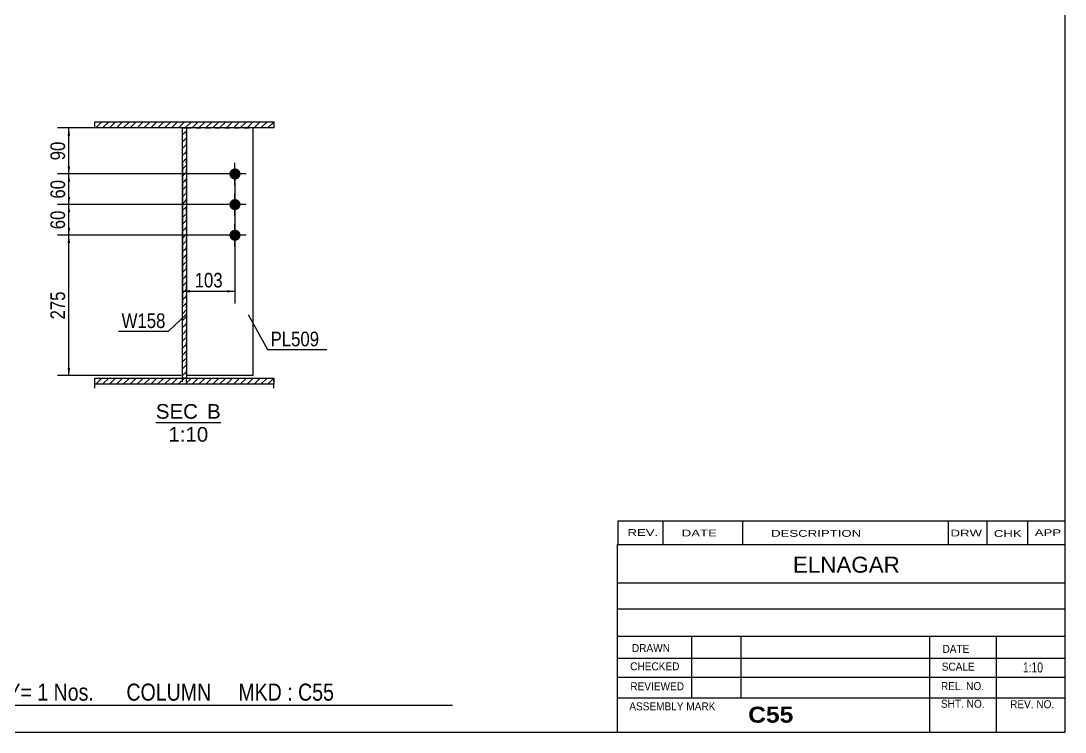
# Model space of a CAD drawing. Header units: millimetres. Extents: x -318 to 94, y -164 to 123.
# Drawn here: x -110.3 to 94, y -164 to -24.8 of the extents above; entities that cross this region are included whole.
import ezdxf

# ---------------------------------------------------------------- set-up
doc = ezdxf.new("R2010")
doc.units = ezdxf.units.MM
doc.linetypes.add('DXK_LINE_DOT1', pattern=[1.8814, 0.9407, -0.9407])
doc.styles.add('Arial', font='ARIAL.TTF', dxfattribs={"height": 0.2})
doc.styles.add('Arial Bold', font='ARIALBD.TTF', dxfattribs={"height": 0.2})
doc.styles.add('Arial Narrow', font='ARIALN.TTF', dxfattribs={"height": 0.2})

# ---------------------------------------------------------------- blocks, each defined once
blk = doc.blocks.new('Unknown-623327950-1210')
at = {"color": 5, "linetype": 'Continuous'}
for p, q in [((94.02, -164.04), (94.02, 122.96)), ((-315.98, -164.04), (94.02, -164.04))]:
    blk.add_line(p, q, dxfattribs=at)
blk = doc.blocks.new('Unknown-623327950-13 - 2257')
at = {"color": 1, "linetype": 'Continuous'}
blk.add_line((-83.91, -103.42), (-71.22, -103.42), dxfattribs=at)
at = {"color": 0, "linetype": 'Continuous'}
for points in [[(-75.69, -102.67), (-75.69, -99.67), (-83.91, -99.67), (-83.91, -102.67)], [(-71.22, -102.67), (-71.22, -99.67), (-73.89, -99.67), (-73.89, -102.67)], [(-73.67, -107.17), (-73.67, -104.17), (-81.46, -104.17), (-81.46, -107.17)]]:
    blk.add_wipeout(points, dxfattribs=at)
at = {"color": 136, "linetype": 'Continuous', "style": 'Arial'}
for s, height, p in [('SEC', 2.865, (-83.91, -102.67)), ('B', 2.87, (-73.89, -102.67)), ('1:10', 2.865, (-81.46, -107.17))]:
    blk.add_text(s, height=height, dxfattribs=at).set_placement(p)
blk = doc.blocks.new('Part-623327950-2293 - 2257')
at = {"color": 7, "linetype": 'DXK_LINE_DOT1'}
for p, q in [((-77.93, -94.24), (-77.93, -45.74)), ((-77.93, -45.74), (-64.93, -45.74))]:
    blk.add_line(p, q, dxfattribs=at)
at = {"color": 2, "linetype": 'Continuous'}
for p, q in [((-64.93, -45.74), (-64.93, -94.24)), ((-64.93, -94.24), (-77.93, -94.24))]:
    blk.add_line(p, q, dxfattribs=at)
blk = doc.blocks.new('Bolt-623327950-2306 - 2257')
at = {"linetype": 'Continuous'}
for points in [[(-68.43, -55.84, -1), (-68.43, -53.64, -1)], [(-68.43, -61.84, -1), (-68.43, -59.64, -1)], [(-68.43, -67.84, -1), (-68.43, -65.64, -1)]]:
    blk.add_hatch(color=3, dxfattribs=at).paths.add_polyline_path(points)
at = {"color": 3, "linetype": 'Continuous'}
for p, q in [((-68.43, -56.94), (-68.43, -52.54)), ((-66.23, -54.74), (-70.63, -54.74)), ((-68.43, -62.94), (-68.43, -58.54)), ((-66.23, -60.74), (-70.63, -60.74)), ((-68.43, -68.94), (-68.43, -64.54)), ((-66.23, -66.74), (-70.63, -66.74))]:
    blk.add_line(p, q, dxfattribs=at)
blk = doc.blocks.new('Part-623327950-2265 - 2257')
at = {"linetype": 'Continuous'}
h = blk.add_hatch(dxfattribs=at)
h.set_pattern_fill('', scale=0.3, style=0, pattern_type=0)
h.set_pattern_definition([(45, (-95.8256, -44.541), (-0.67352, 0.67352), [])])
h.paths.add_polyline_path([(-60.83, -44.54), (-95.83, -44.54), (-95.83, -45.74), (-60.83, -45.74)])
at = {"color": 2, "linetype": 'Continuous'}
for p, q in [((-95.83, -44.54), (-60.83, -44.54)), ((-95.83, -45.74), (-95.83, -44.54)), ((-60.83, -44.54), (-60.83, -45.74)), ((-60.83, -45.74), (-95.83, -45.74))]:
    blk.add_line(p, q, dxfattribs=at)
blk = doc.blocks.new('Part-623327950-2268 - 2257')
at = {"linetype": 'Continuous'}
h = blk.add_hatch(dxfattribs=at)
h.set_pattern_fill('', scale=0.3, style=0, pattern_type=0)
h.set_pattern_definition([(45, (-95.8256, -94.7177), (-0.67352, 0.67352), [])])
h.paths.add_polyline_path([(-60.83, -94.72), (-95.83, -94.72), (-95.83, -95.92), (-60.83, -95.92)])
at = {"color": 7, "linetype": 'DXK_LINE_DOT1'}
for p, q in [((-95.83, -95.46), (-95.83, -94.72)), ((-60.83, -95.46), (-60.83, -94.72))]:
    blk.add_line(p, q, dxfattribs=at)
at = {"color": 2, "linetype": 'Continuous'}
for p, q in [((-95.83, -94.72), (-60.83, -94.72)), ((-95.83, -95.92), (-95.83, -94.72)), ((-95.83, -96.67), (-95.83, -95.92)), ((-60.83, -95.92), (-95.83, -95.92)), ((-60.83, -94.72), (-60.83, -95.92)), ((-60.83, -96.67), (-60.83, -95.92))]:
    blk.add_line(p, q, dxfattribs=at)
blk = doc.blocks.new('Part-623327950-2304 - 2257')
at = {"linetype": 'Continuous'}
h = blk.add_hatch(dxfattribs=at)
h.set_pattern_fill('', scale=0.3, style=0, pattern_type=0)
h.set_pattern_definition([(45, (-78.7256, -45.741), (-0.67352, 0.67352), [])])
h.paths.add_polyline_path([(-77.93, -45.74), (-78.73, -45.74), (-78.73, -94.72), (-77.93, -94.72)])
at = {"color": 2, "linetype": 'Continuous'}
for p, q in [((-78.73, -45.74), (-77.93, -45.74)), ((-78.73, -94.72), (-78.73, -45.74)), ((-77.93, -45.74), (-77.93, -94.72)), ((-77.93, -94.72), (-78.73, -94.72))]:
    blk.add_line(p, q, dxfattribs=at)
at = {"color": 7, "linetype": 'DXK_LINE_DOT1'}
for p, q in [((-78.73, -95.46), (-78.73, -94.72)), ((-77.93, -95.46), (-77.93, -94.72))]:
    blk.add_line(p, q, dxfattribs=at)
blk = doc.blocks.new('StraightDimension-623327950-3163 - 2257')
at = {"linetype": 'Continuous'}
for points in [[(-101.18, -62.24), (-100.93, -60.74), (-100.68, -62.24)], [(-100.68, -65.24), (-100.93, -66.74), (-101.18, -65.24)]]:
    blk.add_hatch(color=7, dxfattribs=at).paths.add_polyline_path(points)
at = {"color": 7, "linetype": 'Continuous'}
for p, q in [((-69.43, -60.74), (-103.18, -60.74)), ((-100.93, -66.74), (-100.93, -60.74)), ((-69.43, -66.74), (-103.18, -66.74))]:
    blk.add_line(p, q, dxfattribs=at)
at = {"color": 0}
blk.add_wipeout([(-101.08, -61.31), (-105.28, -61.31), (-105.28, -66.17), (-101.08, -66.17)], dxfattribs=at)
at = {"color": 3, "style": 'Arial Narrow'}
blk.add_text('60', height=2.863, rotation=90.0002, dxfattribs=at).set_placement((-101.68, -65.57))
blk = doc.blocks.new('StraightDimension-623327950-2320 - 2257')
at = {"linetype": 'Continuous'}
for points in [[(-101.18, -68.24), (-100.93, -66.74), (-100.68, -68.24)], [(-100.68, -92.74), (-100.93, -94.24), (-101.18, -92.74)]]:
    blk.add_hatch(color=7, dxfattribs=at).paths.add_polyline_path(points)
at = {"color": 7, "linetype": 'Continuous'}
for p, q in [((-69.43, -66.74), (-103.18, -66.74)), ((-100.93, -94.24), (-100.93, -66.74)), ((-78.93, -94.24), (-103.18, -94.24))]:
    blk.add_line(p, q, dxfattribs=at)
at = {"color": 0}
blk.add_wipeout([(-101.08, -77.15), (-105.28, -77.15), (-105.28, -83.83), (-101.08, -83.83)], dxfattribs=at)
at = {"color": 3, "style": 'Arial Narrow'}
blk.add_text('275', height=2.863, rotation=90.0002, dxfattribs=at).set_placement((-101.68, -83.23))
blk = doc.blocks.new('StraightDimension-623327950-2326 - 2257')
at = {"linetype": 'Continuous'}
for points in [[(-101.18, -47.24), (-100.93, -45.74), (-100.68, -47.24)], [(-100.68, -53.24), (-100.93, -54.74), (-101.18, -53.24)]]:
    blk.add_hatch(color=7, dxfattribs=at).paths.add_polyline_path(points)
at = {"color": 7, "linetype": 'Continuous'}
for p, q in [((-65.93, -45.74), (-103.18, -45.74)), ((-100.93, -54.74), (-100.93, -45.74)), ((-69.43, -54.74), (-103.18, -54.74))]:
    blk.add_line(p, q, dxfattribs=at)
at = {"color": 0}
blk.add_wipeout([(-101.08, -47.81), (-105.28, -47.81), (-105.28, -52.67), (-101.08, -52.67)], dxfattribs=at)
at = {"color": 3, "style": 'Arial Narrow'}
blk.add_text('90', height=2.863, rotation=90.0002, dxfattribs=at).set_placement((-101.68, -52.07))
blk = doc.blocks.new('StraightDimension-623327950-2335 - 2257')
at = {"linetype": 'Continuous'}
for points in [[(-77.23, -77.97), (-78.73, -77.72), (-77.23, -77.47)], [(-69.93, -77.47), (-68.43, -77.72), (-69.93, -77.97)]]:
    blk.add_hatch(color=7, dxfattribs=at).paths.add_polyline_path(points)
at = {"color": 7, "linetype": 'Continuous'}
for p, q in [((-78.73, -52.72), (-78.73, -80.12)), ((-68.43, -55.74), (-68.43, -80.12)), ((-78.73, -77.72), (-68.43, -77.72))]:
    blk.add_line(p, q, dxfattribs=at)
at = {"color": 0}
blk.add_wipeout([(-70.23, -77.57), (-70.23, -73.37), (-76.92, -73.37), (-76.92, -77.57)], dxfattribs=at)
at = {"color": 3, "style": 'Arial Narrow'}
blk.add_text('103', height=2.863, dxfattribs=at).set_placement((-76.32, -76.97))
blk = doc.blocks.new('StraightDimension-623327950-3165 - 2257')
at = {"linetype": 'Continuous'}
for points in [[(-101.18, -56.24), (-100.93, -54.74), (-100.68, -56.24)], [(-100.68, -59.24), (-100.93, -60.74), (-101.18, -59.24)]]:
    blk.add_hatch(color=7, dxfattribs=at).paths.add_polyline_path(points)
at = {"color": 7, "linetype": 'Continuous'}
for p, q in [((-69.43, -54.74), (-103.18, -54.74)), ((-100.93, -60.74), (-100.93, -54.74)), ((-69.43, -60.74), (-103.18, -60.74))]:
    blk.add_line(p, q, dxfattribs=at)
at = {"color": 0}
blk.add_wipeout([(-101.08, -55.31), (-105.28, -55.31), (-105.28, -60.17), (-101.08, -60.17)], dxfattribs=at)
at = {"color": 3, "style": 'Arial Narrow'}
blk.add_text('60', height=2.863, rotation=90.0002, dxfattribs=at).set_placement((-101.68, -59.57))
blk = doc.blocks.new('CBS_CALLOFF-623327950-4272')
at = {"color": 7, "linetype": 'Continuous'}
blk.add_line((-142.11, -158.77), (-25.87, -158.79), dxfattribs=at)
at = {"color": 3, "linetype": 'Continuous', "style": 'Arial Narrow'}
blk.add_text('QTY= 1 Nos.      COLUMN     MKD : C55', height=3.3405, dxfattribs=at).set_placement((-118.28, -157.88))
blk = doc.blocks.new('CBS_NAME_BLOG-623327950-4273')
at = {"color": 7, "linetype": 'Continuous'}
for p, q in [((6.42, -127.29), (93.94, -127.29)), ((6.42, -164), (6.42, -127.29)), ((6.42, -134.83), (93.94, -134.83)), ((6.5, -139.88), (94.01, -139.88)), ((6.42, -145.26), (93.94, -145.26)), ((20.95, -157.36), (20.95, -145.26)), ((30.63, -157.34), (30.63, -145.27)), ((67.55, -164), (67.55, -145.27)), ((80.6, -164), (80.6, -145.26)), ((6.43, -149.55), (94.01, -149.54)), ((6.42, -153.3), (93.94, -153.3)), ((6.42, -157.34), (93.94, -157.34)), ((6.42, -164.04), (94.01, -164.04))]:
    blk.add_line(p, q, dxfattribs=at)
at = {"color": 3, "linetype": 'Continuous', "style": 'Arial'}
blk.add_text('ELNAGAR', height=3.133, dxfattribs=at).set_placement((40.75, -132.82))
at = {"color": 3, "linetype": 'Continuous'}
for s, height, style, width, p in [('DRAWN', 1.566, 'Arial', 0.9, (9.25, -148.36)), ('DATE', 1.566, 'Arial', 0.9, (70.02, -148.52)), ('CHECKED', 1.566, 'Arial', 0.9, (8.91, -151.94)), ('SCALE', 1.566, 'Arial', 0.9, (69.87, -152)), ('1:10', 1.957, 'Arial Narrow', 0.9, (85.76, -152.36)), ('REVIEWED', 1.566, 'Arial', 0.9, (8.94, -155.85)), ('REL. NO.', 1.566, 'Arial', 0.9, (69.73, -155.81)), ('ASSEMBLY MARK', 1.5663, 'Arial', 0.9, (8.73, -159.78)), ('C55', 3.131, 'Arial Bold', 1.1, (32, -162.19)), ('SHT. NO.', 1.566, 'Arial', 0.9, (69.72, -159.27)), ('REV. NO.', 1.566, 'Arial', 0.9, (83.25, -159.36))]:
    blk.add_text(s, height=height, dxfattribs=dict(at, style=style, width=width)).set_placement(p)
blk = doc.blocks.new('CBS_REVISION-623327950-4274')
at = {"color": 7, "linetype": 'Continuous'}
for p, q in [((6.51, -122.66), (94.01, -122.66)), ((6.51, -122.66), (6.51, -127.29)), ((15.3, -122.66), (15.3, -127.29)), ((30.9, -122.66), (30.9, -127.23)), ((71.15, -122.66), (71.15, -127.29)), ((78.7, -122.66), (78.7, -127.29)), ((86.64, -122.66), (86.64, -127.29)), ((6.51, -127.29), (94.01, -127.29))]:
    blk.add_line(p, q, dxfattribs=at)
at = {"color": 7, "style": 'Arial Narrow', "width": 1.7}
for s, height, p in [('REV.', 1.326, (8.37, -125.62)), ('DATE', 1.326, (18.99, -125.73)), ('DESCRIPTION', 1.3257, (36.47, -125.79)), ('DRW', 1.326, (71.59, -125.73)), ('CHK', 1.326, (80.07, -125.82)), ('APP', 1.326, (88.07, -125.66))]:
    blk.add_text(s, height=height, dxfattribs=at).set_placement(p)
blk = doc.blocks.new('Mark-623327950-2289 - 2257')
at = {"color": 0}
blk.add_wipeout([(-51.95, -88.49), (-51.95, -85.49), (-61.46, -85.49), (-61.46, -88.49)], dxfattribs=at)
blk.add_wipeout([(-51.95, -88.49), (-51.95, -85.49), (-61.46, -85.49), (-61.46, -88.49)], dxfattribs=at)
at = {"color": 7, "linetype": 'Continuous'}
for p, q in [((-65.86, -82.29), (-62.06, -89.09)), ((-62.06, -89.09), (-50.45, -89.09))]:
    blk.add_line(p, q, dxfattribs=at)
at = {"color": 3, "style": 'Arial Narrow'}
blk.add_text('PL509', height=2.863, dxfattribs=at).set_placement((-61.46, -88.49))
blk = doc.blocks.new('Mark-623327950-2300 - 2257')
at = {"color": 0}
blk.add_wipeout([(-82.02, -84.91), (-82.02, -81.91), (-90.61, -81.91), (-90.61, -84.91)], dxfattribs=at)
blk.add_wipeout([(-82.02, -84.91), (-82.02, -81.91), (-90.61, -81.91), (-90.61, -84.91)], dxfattribs=at)
at = {"color": 7, "linetype": 'Continuous'}
for p in [(-77.96, -82.25), (-91.21, -85.51)]:
    blk.add_line(p, (-81.42, -85.51), dxfattribs=at)
at = {"color": 3, "style": 'Arial Narrow'}
blk.add_text('W158', height=2.863, dxfattribs=at).set_placement((-90.61, -84.91))

msp = doc.modelspace()

# ---------------------------------------------------------------- block references
for name in ['Unknown-623327950-1210', 'Part-623327950-2265 - 2257', 'Part-623327950-2304 - 2257', 'Part-623327950-2293 - 2257', 'Bolt-623327950-2306 - 2257', 'Part-623327950-2268 - 2257', 'CBS_REVISION-623327950-4274', 'CBS_NAME_BLOG-623327950-4273', 'CBS_CALLOFF-623327950-4272']:
    msp.add_blockref(name, (0, 0))

# ---------------------------------------------------------------- next in the draw order: block references
for name in ['StraightDimension-623327950-2326 - 2257', 'StraightDimension-623327950-3163 - 2257', 'Mark-623327950-2289 - 2257', 'Unknown-623327950-13 - 2257']:
    msp.add_blockref(name, (0, 0))

# ---------------------------------------------------------------- next in the draw order: block references
msp.add_blockref('StraightDimension-623327950-2320 - 2257', (0, 0))

# ---------------------------------------------------------------- next in the draw order: block references
for name in ['StraightDimension-623327950-2335 - 2257', 'Mark-623327950-2300 - 2257']:
    msp.add_blockref(name, (0, 0))

# ---------------------------------------------------------------- next in the draw order: block references
msp.add_blockref('StraightDimension-623327950-3165 - 2257', (0, 0))

doc.saveas('drawing.dxf')
